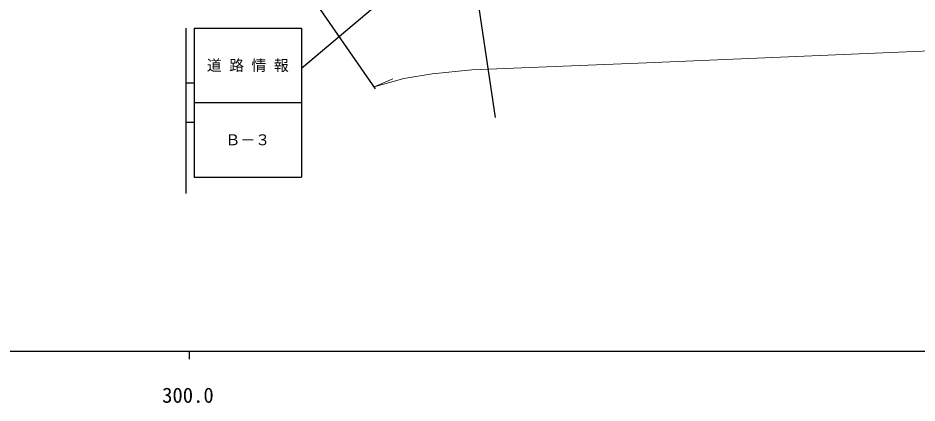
# Model space of a CAD drawing. Units: millimetres at full size, sheet at 1:1000; details may follow other scales. Extents: x 40000 to 680000, y 20000 to 380000.
# Drawn here: x 347300 to 455968, y 198715 to 245250 of the extents above; entities that cross this region are included whole.
import ezdxf
from ezdxf.enums import TextEntityAlignment as Align

# ---------------------------------------------------------------- set-up
doc = ezdxf.new("R2010")
doc.units = ezdxf.units.MM
doc.header["$LTSCALE"] = 1000
for name, color, linetype, lineweight in [('M-BGD', 7, 'Continuous', 25), ('M-BMK-OTRS', 5, 'Continuous', 25), ('M-STR-HTXT', 7, 'Continuous', 13), ('M-STR-STRC', 7, 'Continuous', 25), ('M-TTL-BAND', 7, 'Continuous', 25)]:
    doc.layers.add(name, color=color, linetype=linetype, lineweight=lineweight)
doc.styles.add('ＭＳ ゴシック', font='')
doc.styles.get('ＭＳ ゴシック').set_extended_font_data('MS Gothic')

msp = doc.modelspace()

# ---------------------------------------------------------------- linework, layer by layer
at = {"layer": 'M-BGD'}
msp.add_lwpolyline([(405024, 233207), (402252, 251916), (402049, 253097), (401582, 253827), (400837, 254440), (400371, 254701), (399527, 255011), (395260, 255484), (391997, 255704), (390029, 255853), (387731, 256067), (385962, 256497), (375020, 259633)], dxfattribs=at)
at = {"layer": 'M-BMK-OTRS'}
msp.add_line((390518, 236704), (357177, 284751), dxfattribs=at)
at = {"layer": 'M-STR-HTXT'}
msp.add_line((390362, 236929), (392615, 237905), dxfattribs=at)
msp.add_lwpolyline([(390362, 236929), (393949, 237918), (397371, 238513), (402161, 238990), (423289, 239848), (463275, 241503)], dxfattribs=at)
at = {"layer": 'M-STR-STRC'}
for p, q in [((413151, 265836), (381578, 239140)), ((367578, 244025), (367578, 224025)), ((368578, 244025), (381578, 244025)), ((368578, 244025), (368578, 226025)), ((381578, 244025), (381578, 226025)), ((367578, 237400), (368578, 237400)), ((368578, 235025), (381578, 235025)), ((367578, 232650), (368578, 232650)), ((368578, 226025), (381578, 226025))]:
    msp.add_line(p, q, dxfattribs=at)
at = {"layer": 'M-TTL-BAND'}
for p, q in [((40000, 205000), (579000, 205000)), ((368000, 205000), (368000, 204000))]:
    msp.add_line(p, q, dxfattribs=at)

# ---------------------------------------------------------------- texts
at = {"layer": 'M-STR-STRC', "style": 'ＭＳ ゴシック'}
for s, p in [('道 路 情 報', (375078, 239525)), ('Ｂ－３', (375078, 230525))]:
    msp.add_text(s, height=1320, dxfattribs=at).set_placement(p, align=Align.MIDDLE_CENTER)
at = {"layer": 'M-TTL-BAND', "style": 'ＭＳ ゴシック'}
msp.add_text('300.0', height=1833, dxfattribs=at).set_placement((367844, 198195), align=Align.BOTTOM_CENTER)

doc.saveas('drawing.dxf')
